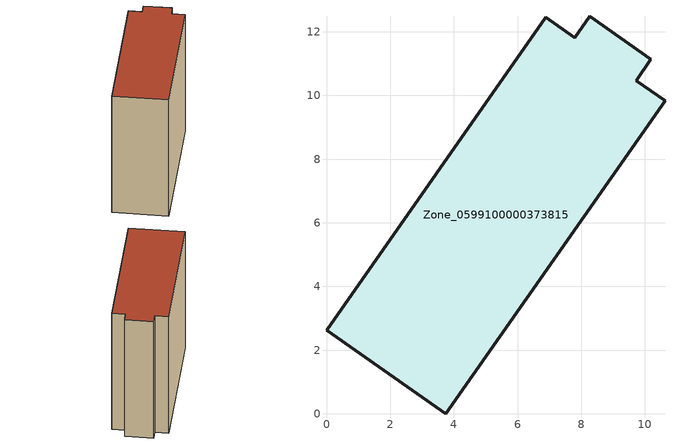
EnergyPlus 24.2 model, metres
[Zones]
Zone_0599100000373815
 floor ground (C_G): 0,2.63 6.88,12.46 7.79,11.82 8.27,12.49 10.19,11.14 9.73,10.46 10.63,9.83 3.75,0 z3.36
 wall outside (C_F): 3.75,0 10.63,9.83 9.73,10.46 10.19,11.14 8.27,12.49 7.79,11.82 6.88,12.46 0,2.63 3.75,0 z3.36:14.75
 roof outside (C_R): 6.88,12.46 0,2.63 3.75,0 10.63,9.83 9.73,10.46 10.19,11.14 8.27,12.49 7.79,11.82 z14.75
[BUILDING]
Pand.0599100000373815: North Axis=0; Terrain=City; Loads Convergence Tolerance Value=0.04; Temperature Convergence Tolerance Value=0.4; Solar Distribution=FullExterior; Maximum Number of Warmup Days=25; Minimum Number of Warmup Days=1
[Site:Location]
Rotterdam.The.Hague.AP_ZH_NLD Design_Conditions: Latitude=51.96; Longitude=4.45; Time Zone=1; Elevation=-4.5
[SITE:GROUNDTEMPERATURE:BUILDINGSURFACE]
18, 18, 18, 18, 18, 18, 18, 18, 18, 18, 18, 18
[MATERIAL] Thermal Absorptance=0.9; Solar Absorptance=0.7; Visible Absorptance=0.7
Name | Roughness | Thickness | Conductivity | Density | Specific Heat
G.TI.1992-2005 | MediumSmooth | 0.15 | 0.06 | 540 | 1210
F.TI.1992-2005 | Rough | 0.3 | 0.12 | 1920 | 840
R.TI.1992-2005 | MediumRough | 0.2 | 0.08 | 1500 | 1000
[CONSTRUCTION]
C_G: G.TI.1992-2005
C_F: F.TI.1992-2005
C_R: R.TI.1992-2005
[ZONE]
Zone_0599100000373815: Type=1; Multiplier=1; Ceiling Height=Autocalculate; Volume=Autocalculate; Floor Area=autocalculate; Part of Total Floor Area=Yes
[ZONEINFILTRATION:DESIGNFLOWRATE]
Infil_Zone_0599100000373815: Zone or ZoneList or Space or SpaceList=Zone_0599100000373815; Schedule=AlwaysOn; Design Flow Rate Calculation Method=Flow/Area; Flow Rate per Floor Area=0.0015; Constant Term Coefficient=1; Temperature Term Coefficient=0; Velocity Term Coefficient=0; Velocity Squared Term Coefficient=0
[HVACTEMPLATE:ZONE:IDEALLOADSAIRSYSTEM]
Zone_0599100000373815: Maximum Heating Supply Air Temperature=50; Minimum Cooling Supply Air Temperature=13; Maximum Heating Supply Air Humidity Ratio=0.0156; Minimum Cooling Supply Air Humidity Ratio=0.0077; Heating Limit=NoLimit; Cooling Limit=NoLimit; Dehumidification Control Type=ConstantSensibleHeatRatio; Cooling Sensible Heat Ratio=0.7; Dehumidification Setpoint=60; Humidification Control Type=None; Humidification Setpoint=30; Outdoor Air Method=None; Outdoor Air Flow Rate per Person=0.00944; Outdoor Air Flow Rate per Zone Floor Area=0; Outdoor Air Flow Rate per Zone=0; Demand Controlled Ventilation Type=None; Outdoor Air Economizer Type=NoEconomizer; Heat Recovery Type=None; Sensible Heat Recovery Effectiveness=0.7; Latent Heat Recovery Effectiveness=0.65
[ZONECONTROL:THERMOSTAT]
ThermostatControl_Zone_0599100000373815: Zone or ZoneList=Zone_0599100000373815; Control Type Schedule=DualSetpointControlType; Control 1=Thermostat_Zone_0599100000373815; Temperature Difference Between Cutout And Setpoint=0
[THERMOSTATSETPOINT:DUALSETPOINT]
Thermostat_Zone_0599100000373815: Heating Setpoint Temperature Schedule=HeatingSetpoint_Zone_0599100000373815; Cooling Setpoint Temperature Schedule=CoolingSetpoint_Zone_0599100000373815
[SCHEDULE:COMPACT]
HeatingSetpoint_Zone_0599100000373815: Through: 12/31, For: AllDays, Until: 24:00, 21
CoolingSetpoint_Zone_0599100000373815: Through: 12/31, For: AllDays, Until: 24:00, 24
DualSetpointControlType: Through: 12/31, For: AllDays, Until: 24:00, 4
AlwaysOn: Through: 12/31, For: AllDays, Until: 24:00, 1
